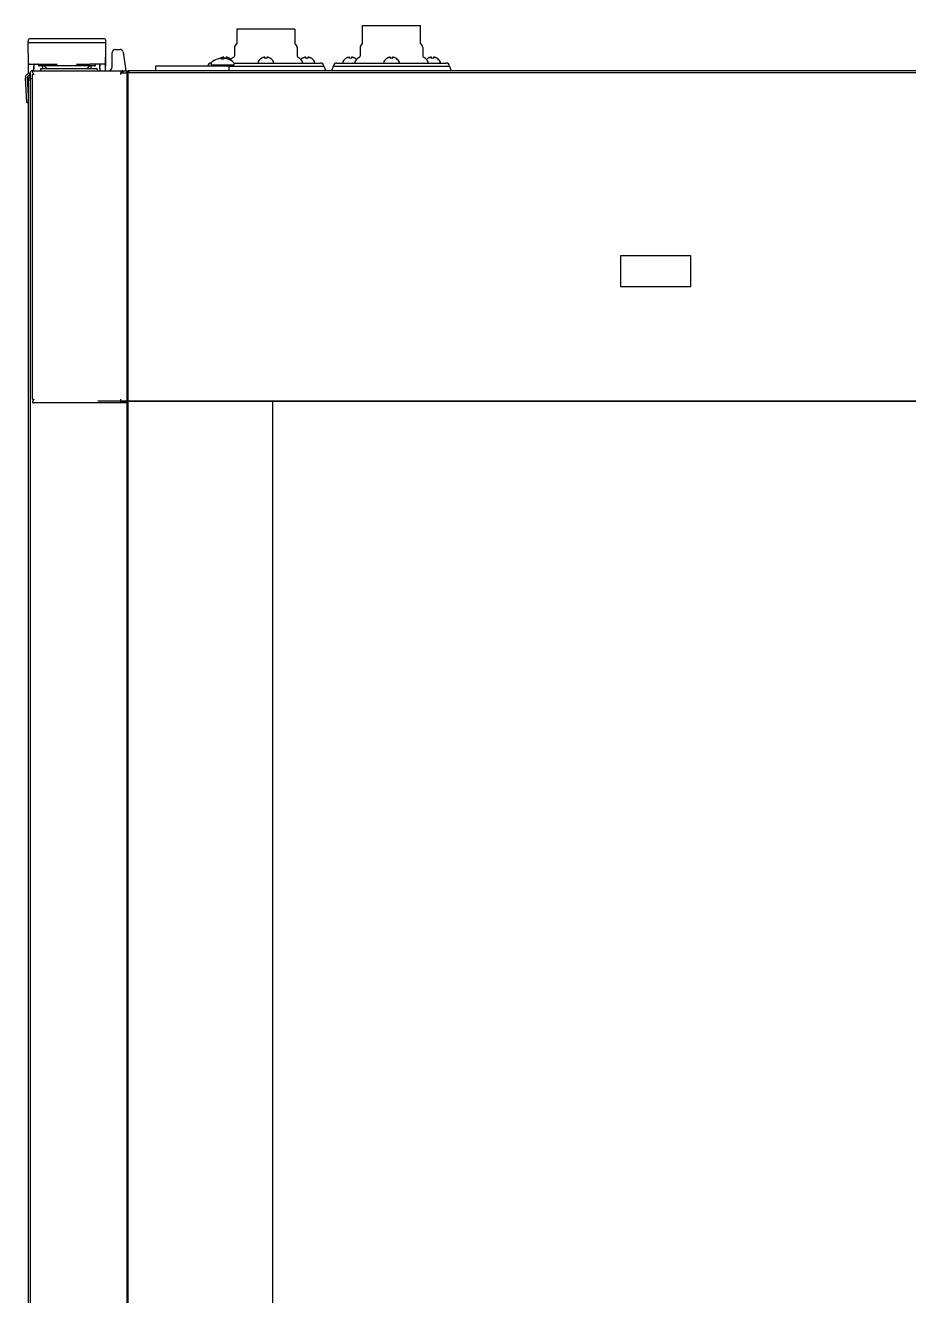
# Model space of a CAD drawing. Header units: millimetres. Extents: x 2355 to 9028, y 2010 to 7655.
# Drawn here: x 5883 to 6340, y 5058 to 5716 of the extents above; entities that cross this region are included whole.
import ezdxf

# ---------------------------------------------------------------- set-up
doc = ezdxf.new("R2010")
doc.units = ezdxf.units.MM
doc.header["$LTSCALE"] = 739.2
doc.layers.get('0').update_dxf_attribs({"linetype": 'CONTINUOUS'})
for name, color, linetype in [('02___PRT_ALL_AXES', 7, 'CONTINUOUS'), ('ASSI', 7, 'CONTINUOUS'), ('GEOM', 7, 'CONTINUOUS')]:
    doc.layers.add(name, color=color, linetype=linetype)

msp = doc.modelspace()

# ---------------------------------------------------------------- linework, layer by layer
at = {"color": 7, "linetype": 'Continuous'}
for p, q in [((6057.22, 5705.99), (6057.22, 5715.62)), ((6057.22, 5715.62), (6087.22, 5715.62)), ((6087.22, 5705.99), (6087.22, 5715.62)), ((5884.31, 5696.11), (5884.22, 5706.62)), ((5924.22, 5706.62), (5924.13, 5696.11)), ((5929.2, 5703.12), (5931.81, 5703.12)), ((5933.29, 5701.83), (5934.66, 5692.14)), ((5884.81, 5695.62), (5892.22, 5695.62)), ((5887.19, 5694.42), (5887.26, 5695.16)), ((5923.63, 5695.62), (5916.22, 5695.62)), ((5921.18, 5695.16), (5921.25, 5694.42)), ((5924.12, 5695.49), (5924.12, 5695.12)), ((5924.13, 5695.88), (5924.13, 5695.77)), ((5927.56, 5694.08), (5927.7, 5701.64)), ((5978.82, 5695.62), (5978.82, 5695.91)), ((5982.07, 5698.14), (5982.07, 5698.16)), ((5983.7, 5698.56), (5983.7, 5698.6)), ((5984.32, 5698.14), (5984.32, 5698.46)), ((5985.32, 5698.46), (5985.32, 5698.14)), ((5985.43, 5699.12), (5985.41, 5699.12)), ((5985.5, 5698.56), (5985.5, 5699.11)), ((5986.57, 5699.12), (5986.5, 5699.11)), ((5986.5, 5699.11), (5986.5, 5698.56)), ((5987.57, 5698.16), (5987.57, 5698.14)), ((5988.3, 5698.6), (5988.3, 5698.56)), ((5990.82, 5695.62), (5990.82, 5695.91)), ((6004.92, 5698.56), (6004.92, 5698.6)), ((6006.65, 5699.12), (6006.63, 5699.12)), ((6006.72, 5698.56), (6006.72, 5699.11)), ((6007.79, 5699.12), (6007.72, 5699.11)), ((6007.72, 5699.11), (6007.72, 5698.56)), ((6009.52, 5698.6), (6009.52, 5698.56)), ((6026.14, 5698.56), (6026.14, 5698.6)), ((6027.87, 5699.12), (6027.85, 5699.12)), ((6027.94, 5698.56), (6027.94, 5699.11)), ((6029.01, 5699.12), (6028.94, 5699.11)), ((6028.94, 5699.11), (6028.94, 5698.56)), ((6030.74, 5698.6), (6030.74, 5698.56)), ((6048.7, 5698.56), (6048.7, 5698.6)), ((6050.43, 5699.12), (6050.41, 5699.12)), ((6050.5, 5698.56), (6050.5, 5699.11)), ((6051.57, 5699.12), (6051.5, 5699.11)), ((6051.5, 5699.11), (6051.5, 5698.56)), ((6053.3, 5698.6), (6053.3, 5698.56)), ((6069.92, 5698.56), (6069.92, 5698.6)), ((6071.65, 5699.12), (6071.63, 5699.12)), ((6071.72, 5698.56), (6071.72, 5699.11)), ((6072.79, 5699.12), (6072.72, 5699.11)), ((6072.72, 5699.11), (6072.72, 5698.56)), ((6074.52, 5698.6), (6074.52, 5698.56)), ((6091.14, 5698.56), (6091.14, 5698.6)), ((6092.87, 5699.12), (6092.85, 5699.12)), ((6092.94, 5698.56), (6092.94, 5699.11)), ((6094.01, 5699.12), (6093.94, 5699.11)), ((6093.94, 5699.11), (6093.94, 5698.56)), ((6095.74, 5698.6), (6095.74, 5698.56)), ((5884.36, 5691.11), (5884.33, 5693.72)), ((5885.27, 5690.62), (5884.86, 5690.62)), ((5886.47, 5692.12), (5886.27, 5692.12)), ((5887.15, 5693.94), (5886.99, 5692.12)), ((5919.47, 5693.12), (5890.97, 5693.12)), ((5891.62, 5694.62), (5891.64, 5694.42)), ((5891.75, 5693.12), (5891.73, 5693.37)), ((5916.8, 5694.42), (5916.82, 5694.62)), ((5921.45, 5692.12), (5921.29, 5693.94)), ((5924.12, 5695), (5924.12, 5694.51)), ((5979.32, 5695.12), (5990.32, 5695.12)), ((5885.22, 5688.12), (5885.22, 4053.12)), ((5885.22, 5688.12), (5886.4, 5688.12)), ((5935.22, 5520.12), (5935.22, 4053.12)), ((6010.72, 5521.12), (6010.72, 4335.12))]:
    msp.add_line(p, q, dxfattribs=at)
at = {"color": 2}
msp.add_line((6705.72, 5521.12), (5920.22, 5521.12), dxfattribs=at)
at = {"color": 7, "linetype": 'Continuous'}
msp.add_lwpolyline([(5933.29, 5701.83), (5933.27, 5701.97), (5933.26, 5702.02)], dxfattribs=at)
for centre, radius, start, end in [((5929.2, 5701.62), 1.5, 90.00028, 179), ((5931.81, 5701.62), 1.5, 24.1977, 89.99946), ((5884.81, 5696.12), 0.5, 180.5, 270), ((5887.76, 5695.12), 0.5, 124.16928, 154.56001), ((5923.63, 5696.12), 0.5, 270, 359.5), ((5979.32, 5695.91), 0.5, 133.77466, 180), ((5979.32, 5695.62), 0.5, 180, 270), ((5984.82, 5690.17), 8.44, 100.66216, 109.02708), ((5983.79, 5694.29), 4.2, 95.51796, 97.29216), ((5983.79, 5694.31), 4.18, 84.74852, 95.50581), ((5986.19, 5694.51), 4.75, 118.9687, 121.53408), ((5986.19, 5694.51), 4.75, 118.00738, 118.96837), ((5986.19, 5694.52), 4.75, 116.68125, 118.00741), ((5986.19, 5694.52), 4.74, 115.54022, 116.6812), ((5986.18, 5694.52), 4.74, 114.57218, 115.5402), ((5983.79, 5694.29), 4.2, 82.70766, 84.735), ((5986.18, 5694.53), 4.73, 113.31747, 114.5722), ((5986.18, 5694.53), 4.73, 112.54737, 113.31738), ((5984.82, 5690.17), 7.99, 86.41218, 93.58782), ((5986.18, 5694.54), 4.72, 111.00254, 112.54756), ((5986.17, 5694.55), 4.72, 110.5181, 111.00226), ((5986.17, 5694.56), 4.7, 108.46559, 110.51874), ((5986.16, 5694.57), 4.68, 107.37727, 108.46505), ((5986.16, 5694.59), 4.67, 106.39488, 107.37721), ((5986.15, 5694.62), 4.64, 104.31758, 106.39637), ((5985.26, 5697.12), 2.01, 95.14015, 97.27441), ((5985.26, 5697.15), 1.98, 94.28564, 95.13722), ((5985.26, 5697.16), 1.97, 93.02327, 94.28605), ((5985.25, 5697.17), 1.96, 91.9964, 93.02281), ((5985.25, 5697.18), 1.95, 90.92609, 91.9964), ((5985.25, 5697.18), 1.95, 88.84585, 90.92584), ((5985.25, 5697.17), 1.96, 87.62334, 88.84551), ((5985.85, 5694.29), 4.2, 95.26487, 97.29234), ((5985.25, 5697.17), 1.96, 86.78408, 87.62353), ((5985.25, 5697.16), 1.97, 85.39839, 86.78335), ((5985.25, 5697.12), 2.01, 82.72591, 84.7415), ((5985.85, 5694.31), 4.18, 84.49419, 95.25135), ((5986, 5694.81), 3.79, 82.40134, 97.59866), ((5985.85, 5694.29), 4.2, 82.70784, 84.48204), ((5984.82, 5690.17), 8.44, 70.97292, 79.33784), ((5986.76, 5697.14), 1.98, 94.60089, 95.25577), ((5986.76, 5697.16), 1.97, 93.21662, 94.60163), ((5986.75, 5697.17), 1.96, 92.37651, 93.21588), ((5986.75, 5697.17), 1.95, 91.15443, 92.37672), ((5986.75, 5697.18), 1.95, 89.07408, 91.15408), ((5986.75, 5697.18), 1.95, 88.00368, 89.07383), ((5986.75, 5697.17), 1.96, 86.97713, 88.00368), ((5986.75, 5697.16), 1.97, 85.71401, 86.97666), ((5986.75, 5697.15), 1.98, 84.86273, 85.7144), ((5986.75, 5697.12), 2.01, 82.72561, 84.85983), ((5985.86, 5694.62), 4.64, 73.60363, 75.68242), ((5985.85, 5694.59), 4.67, 72.62279, 73.60512), ((5985.84, 5694.57), 4.68, 71.53495, 72.62273), ((5985.84, 5694.56), 4.7, 69.48126, 71.53441), ((5985.83, 5694.55), 4.72, 68.99774, 69.4819), ((5985.83, 5694.54), 4.72, 67.45244, 68.99746), ((5984.82, 5690.17), 8.45, 46.22534, 71.00754), ((5985.83, 5694.53), 4.73, 66.68262, 67.45263), ((5985.83, 5694.53), 4.73, 65.4278, 66.68253), ((5985.82, 5694.52), 4.74, 64.45979, 65.42782), ((5985.82, 5694.52), 4.74, 63.3188, 64.45978), ((5985.82, 5694.52), 4.75, 61.99259, 63.31875), ((5985.82, 5694.51), 4.75, 61.03163, 61.99262), ((5985.82, 5694.51), 4.75, 58.46592, 61.0313), ((5990.32, 5695.62), 0.5, 270, 360), ((5990.32, 5695.91), 0.5, 0, 46.22534), ((6007.41, 5694.51), 4.75, 118.9687, 121.53408), ((6007.41, 5694.51), 4.75, 118.00738, 118.96837), ((6007.41, 5694.52), 4.75, 116.68125, 118.00741), ((6007.4, 5694.52), 4.74, 115.54022, 116.6812), ((6007.4, 5694.52), 4.74, 114.57218, 115.5402), ((6007.4, 5694.53), 4.73, 113.31747, 114.5722), ((6007.4, 5694.53), 4.73, 112.54737, 113.31738), ((6007.39, 5694.54), 4.72, 111.00254, 112.54756), ((6007.39, 5694.55), 4.72, 110.5181, 111.00226), ((6007.39, 5694.56), 4.7, 108.46559, 110.51874), ((6007.38, 5694.57), 4.68, 107.37727, 108.46505), ((6007.38, 5694.59), 4.67, 106.39488, 107.37721), ((6007.37, 5694.62), 4.64, 104.31758, 106.39637), ((6006.48, 5697.12), 2.01, 95.14015, 97.27441), ((6006.47, 5697.15), 1.98, 94.28564, 95.13722), ((6006.47, 5697.16), 1.97, 93.02327, 94.28605), ((6006.47, 5697.17), 1.96, 91.9964, 93.02281), ((6006.47, 5697.18), 1.95, 90.92609, 91.9964), ((6006.47, 5697.18), 1.95, 88.84585, 90.92584), ((6006.47, 5697.17), 1.96, 87.62334, 88.84551), ((6006.47, 5697.17), 1.96, 86.78408, 87.62353), ((6006.47, 5697.16), 1.97, 85.39839, 86.78335), ((6006.47, 5697.12), 2.01, 82.72591, 84.7415), ((6007.22, 5694.81), 3.79, 82.40134, 97.59866), ((6007.97, 5697.14), 1.98, 94.60089, 95.25577), ((6007.97, 5697.16), 1.97, 93.21662, 94.60163), ((6007.97, 5697.17), 1.96, 92.37651, 93.21588), ((6007.97, 5697.17), 1.95, 91.15443, 92.37672), ((6007.97, 5697.18), 1.95, 89.07408, 91.15408), ((6007.97, 5697.18), 1.95, 88.00368, 89.07383), ((6007.97, 5697.17), 1.96, 86.97713, 88.00368), ((6007.97, 5697.16), 1.97, 85.71401, 86.97666), ((6007.97, 5697.15), 1.98, 84.86273, 85.7144), ((6007.97, 5697.12), 2.01, 82.72561, 84.85983), ((6007.08, 5694.62), 4.64, 73.60363, 75.68242), ((6007.07, 5694.59), 4.67, 72.62279, 73.60512), ((6007.06, 5694.57), 4.68, 71.53495, 72.62273), ((6007.06, 5694.56), 4.7, 69.48126, 71.53441), ((6007.05, 5694.55), 4.72, 68.99774, 69.4819), ((6007.05, 5694.54), 4.72, 67.45244, 68.99746), ((6007.05, 5694.53), 4.73, 66.68262, 67.45263), ((6007.04, 5694.53), 4.73, 65.4278, 66.68253), ((6007.04, 5694.52), 4.74, 64.45979, 65.42782), ((6007.04, 5694.52), 4.74, 63.3188, 64.45978), ((6007.04, 5694.52), 4.75, 61.99259, 63.31875), ((6007.04, 5694.51), 4.75, 61.03163, 61.99262), ((6007.04, 5694.51), 4.75, 58.46592, 61.0313), ((6028.63, 5694.51), 4.75, 118.9687, 121.53408), ((6028.62, 5694.51), 4.75, 118.00738, 118.96837), ((6028.62, 5694.52), 4.75, 116.68125, 118.00741), ((6028.62, 5694.52), 4.74, 115.54022, 116.6812), ((6028.62, 5694.52), 4.74, 114.57218, 115.5402), ((6028.62, 5694.53), 4.73, 113.31747, 114.5722), ((6028.62, 5694.53), 4.73, 112.54737, 113.31738), ((6028.61, 5694.54), 4.72, 111.00254, 112.54756), ((6028.61, 5694.55), 4.72, 110.5181, 111.00226), ((6028.61, 5694.56), 4.7, 108.46559, 110.51874), ((6028.6, 5694.57), 4.68, 107.37727, 108.46505), ((6028.6, 5694.59), 4.67, 106.39488, 107.37721), ((6028.59, 5694.62), 4.64, 104.31758, 106.39637), ((6027.69, 5697.12), 2.01, 95.14015, 97.27441), ((6027.69, 5697.15), 1.98, 94.28564, 95.13722), ((6027.69, 5697.16), 1.97, 93.02327, 94.28605), ((6027.69, 5697.17), 1.96, 91.9964, 93.02281), ((6027.69, 5697.18), 1.95, 90.92609, 91.9964), ((6027.69, 5697.18), 1.95, 88.84585, 90.92584), ((6027.69, 5697.17), 1.96, 87.62334, 88.84551), ((6027.69, 5697.17), 1.96, 86.78408, 87.62353), ((6027.69, 5697.16), 1.97, 85.39839, 86.78335), ((6027.69, 5697.12), 2.01, 82.72591, 84.7415), ((6028.44, 5694.81), 3.79, 82.40134, 97.59866), ((6029.19, 5697.14), 1.98, 94.60089, 95.25577), ((6029.19, 5697.16), 1.97, 93.21662, 94.60163), ((6029.19, 5697.17), 1.96, 92.37651, 93.21588), ((6029.19, 5697.17), 1.95, 91.15443, 92.37672), ((6029.19, 5697.18), 1.95, 89.07408, 91.15408), ((6029.19, 5697.18), 1.95, 88.00368, 89.07383), ((6029.19, 5697.17), 1.96, 86.97713, 88.00368), ((6029.19, 5697.16), 1.97, 85.71401, 86.97666), ((6029.19, 5697.15), 1.98, 84.86273, 85.7144), ((6029.19, 5697.12), 2.01, 82.72561, 84.85983), ((6028.29, 5694.62), 4.64, 73.60363, 75.68242), ((6028.28, 5694.59), 4.67, 72.62279, 73.60512), ((6028.28, 5694.57), 4.68, 71.53495, 72.62273), ((6028.27, 5694.56), 4.7, 69.48126, 71.53441), ((6028.27, 5694.55), 4.72, 68.99774, 69.4819), ((6028.27, 5694.54), 4.72, 67.45244, 68.99746), ((6028.26, 5694.53), 4.73, 66.68262, 67.45263), ((6028.26, 5694.53), 4.73, 65.4278, 66.68253), ((6028.26, 5694.52), 4.74, 64.45979, 65.42782), ((6028.26, 5694.52), 4.74, 63.3188, 64.45978), ((6028.26, 5694.52), 4.75, 61.99259, 63.31875), ((6028.26, 5694.51), 4.75, 61.03163, 61.99262), ((6028.25, 5694.51), 4.75, 58.46592, 61.0313), ((6051.19, 5694.51), 4.75, 118.9687, 121.53408), ((6051.19, 5694.51), 4.75, 118.00738, 118.96837), ((6051.19, 5694.52), 4.75, 116.68125, 118.00741), ((6051.19, 5694.52), 4.74, 115.54022, 116.6812), ((6051.18, 5694.52), 4.74, 114.57218, 115.5402), ((6051.18, 5694.53), 4.73, 113.31747, 114.5722), ((6051.18, 5694.53), 4.73, 112.54737, 113.31738), ((6051.18, 5694.54), 4.72, 111.00254, 112.54756), ((6051.17, 5694.55), 4.72, 110.5181, 111.00226), ((6051.17, 5694.56), 4.7, 108.46559, 110.51874), ((6051.16, 5694.57), 4.68, 107.37727, 108.46505), ((6051.16, 5694.59), 4.67, 106.39488, 107.37721), ((6051.15, 5694.62), 4.64, 104.31758, 106.39637), ((6050.26, 5697.12), 2.01, 95.14015, 97.27441), ((6050.26, 5697.15), 1.98, 94.28564, 95.13722), ((6050.26, 5697.16), 1.97, 93.02327, 94.28605), ((6050.25, 5697.17), 1.96, 91.9964, 93.02281), ((6050.25, 5697.18), 1.95, 90.92609, 91.9964), ((6050.25, 5697.18), 1.95, 88.84585, 90.92584), ((6050.25, 5697.17), 1.96, 87.62334, 88.84551), ((6050.25, 5697.17), 1.96, 86.78408, 87.62353), ((6050.25, 5697.16), 1.97, 85.39839, 86.78335), ((6050.25, 5697.12), 2.01, 82.72591, 84.7415), ((6051, 5694.81), 3.79, 82.40134, 97.59866), ((6051.76, 5697.14), 1.98, 94.60089, 95.25577), ((6051.76, 5697.16), 1.97, 93.21662, 94.60163), ((6051.75, 5697.17), 1.96, 92.37651, 93.21588), ((6051.75, 5697.17), 1.95, 91.15443, 92.37672), ((6051.75, 5697.18), 1.95, 89.07408, 91.15408), ((6051.75, 5697.18), 1.95, 88.00368, 89.07383), ((6051.75, 5697.17), 1.96, 86.97713, 88.00368), ((6051.75, 5697.16), 1.97, 85.71401, 86.97666), ((6051.75, 5697.15), 1.98, 84.86273, 85.7144), ((6051.75, 5697.12), 2.01, 82.72561, 84.85983), ((6050.86, 5694.62), 4.64, 73.60363, 75.68242), ((6050.85, 5694.59), 4.67, 72.62279, 73.60512), ((6050.84, 5694.57), 4.68, 71.53495, 72.62273), ((6050.84, 5694.56), 4.7, 69.48126, 71.53441), ((6050.83, 5694.55), 4.72, 68.99774, 69.4819), ((6050.83, 5694.54), 4.72, 67.45244, 68.99746), ((6050.83, 5694.53), 4.73, 66.68262, 67.45263), ((6050.83, 5694.53), 4.73, 65.4278, 66.68253), ((6050.82, 5694.52), 4.74, 64.45979, 65.42782), ((6050.82, 5694.52), 4.74, 63.3188, 64.45978), ((6050.82, 5694.52), 4.75, 61.99259, 63.31875), ((6050.82, 5694.51), 4.75, 61.03163, 61.99262), ((6050.82, 5694.51), 4.75, 58.46592, 61.0313), ((6072.41, 5694.51), 4.75, 118.9687, 121.53408), ((6072.41, 5694.51), 4.75, 118.00738, 118.96837), ((6072.41, 5694.52), 4.75, 116.68125, 118.00741), ((6072.4, 5694.52), 4.74, 115.54022, 116.6812), ((6072.4, 5694.52), 4.74, 114.57218, 115.5402), ((6072.4, 5694.53), 4.73, 113.31747, 114.5722), ((6072.4, 5694.53), 4.73, 112.54737, 113.31738), ((6072.39, 5694.54), 4.72, 111.00254, 112.54756), ((6072.39, 5694.55), 4.72, 110.5181, 111.00226), ((6072.39, 5694.56), 4.7, 108.46559, 110.51874), ((6072.38, 5694.57), 4.68, 107.37727, 108.46505), ((6072.38, 5694.59), 4.67, 106.39488, 107.37721), ((6072.37, 5694.62), 4.64, 104.31758, 106.39637), ((6071.48, 5697.12), 2.01, 95.14015, 97.27441), ((6071.47, 5697.15), 1.98, 94.28564, 95.13722), ((6071.47, 5697.16), 1.97, 93.02327, 94.28605), ((6071.47, 5697.17), 1.96, 91.9964, 93.02281), ((6071.47, 5697.18), 1.95, 90.92609, 91.9964), ((6071.47, 5697.18), 1.95, 88.84585, 90.92584), ((6071.47, 5697.17), 1.96, 87.62334, 88.84551), ((6071.47, 5697.17), 1.96, 86.78408, 87.62353), ((6071.47, 5697.16), 1.97, 85.39839, 86.78335), ((6071.47, 5697.12), 2.01, 82.72591, 84.7415), ((6072.22, 5694.81), 3.79, 90.00886, 97.59866), ((6072.22, 5694.81), 3.79, 82.40134, 89.99114), ((6072.97, 5697.14), 1.98, 94.60089, 95.25577), ((6072.97, 5697.16), 1.97, 93.21662, 94.60163), ((6072.97, 5697.17), 1.96, 92.37651, 93.21588), ((6072.97, 5697.17), 1.95, 91.15443, 92.37672), ((6072.97, 5697.18), 1.95, 89.07408, 91.15408), ((6072.97, 5697.18), 1.95, 88.00368, 89.07383), ((6072.97, 5697.17), 1.96, 86.97713, 88.00368), ((6072.97, 5697.16), 1.97, 85.71401, 86.97666), ((6072.97, 5697.15), 1.98, 84.86273, 85.7144), ((6072.97, 5697.12), 2.01, 82.72561, 84.85983), ((6072.08, 5694.62), 4.64, 73.60363, 75.68242), ((6072.07, 5694.59), 4.67, 72.62279, 73.60512), ((6072.06, 5694.57), 4.68, 71.53495, 72.62273), ((6072.06, 5694.56), 4.7, 69.48126, 71.53441), ((6072.05, 5694.55), 4.72, 68.99774, 69.4819), ((6072.05, 5694.54), 4.72, 67.45244, 68.99746), ((6072.05, 5694.53), 4.73, 66.68262, 67.45263), ((6072.04, 5694.53), 4.73, 65.4278, 66.68253), ((6072.04, 5694.52), 4.74, 64.45979, 65.42782), ((6072.04, 5694.52), 4.74, 63.3188, 64.45978), ((6072.04, 5694.52), 4.75, 61.99259, 63.31875), ((6072.04, 5694.51), 4.75, 61.03163, 61.99262), ((6072.04, 5694.51), 4.75, 58.46592, 61.0313), ((6093.63, 5694.51), 4.75, 118.9687, 121.53408), ((6093.62, 5694.51), 4.75, 118.00738, 118.96837), ((6093.62, 5694.52), 4.75, 116.68125, 118.00741), ((6093.62, 5694.52), 4.74, 115.54022, 116.6812), ((6093.62, 5694.52), 4.74, 114.57218, 115.5402), ((6093.62, 5694.53), 4.73, 113.31747, 114.5722), ((6093.62, 5694.53), 4.73, 112.54737, 113.31738), ((6093.61, 5694.54), 4.72, 111.00254, 112.54756), ((6093.61, 5694.55), 4.72, 110.5181, 111.00226), ((6093.61, 5694.56), 4.7, 108.46559, 110.51874), ((6093.6, 5694.57), 4.68, 107.37727, 108.46505), ((6093.6, 5694.59), 4.67, 106.39488, 107.37721), ((6093.59, 5694.62), 4.64, 104.31758, 106.39637), ((6092.69, 5697.12), 2.01, 95.14015, 97.27441), ((6092.69, 5697.15), 1.98, 94.28564, 95.13722), ((6092.69, 5697.16), 1.97, 93.02327, 94.28605), ((6092.69, 5697.17), 1.96, 91.9964, 93.02281), ((6092.69, 5697.18), 1.95, 90.92609, 91.9964), ((6092.69, 5697.18), 1.95, 88.84585, 90.92584), ((6092.69, 5697.17), 1.96, 87.62334, 88.84551), ((6092.69, 5697.17), 1.96, 86.78408, 87.62353), ((6092.69, 5697.16), 1.97, 85.39839, 86.78335), ((6092.69, 5697.12), 2.01, 82.72591, 84.7415), ((6093.44, 5694.81), 3.79, 82.40134, 97.59866), ((6094.19, 5697.14), 1.98, 94.60089, 95.25577), ((6094.19, 5697.16), 1.97, 93.21662, 94.60163), ((6094.19, 5697.17), 1.96, 92.37651, 93.21588), ((6094.19, 5697.17), 1.95, 91.15443, 92.37672), ((6094.19, 5697.18), 1.95, 89.07408, 91.15408), ((6094.19, 5697.18), 1.95, 88.00368, 89.07383), ((6094.19, 5697.17), 1.96, 86.97713, 88.00368), ((6094.19, 5697.16), 1.97, 85.71401, 86.97666), ((6094.19, 5697.15), 1.98, 84.86273, 85.7144), ((6094.19, 5697.12), 2.01, 82.72561, 84.85983), ((6093.29, 5694.62), 4.64, 73.60363, 75.68242), ((6093.28, 5694.59), 4.67, 72.62279, 73.60512), ((6093.28, 5694.57), 4.68, 71.53495, 72.62273), ((6093.27, 5694.56), 4.7, 69.48126, 71.53441), ((6093.27, 5694.55), 4.72, 68.99774, 69.4819), ((6093.27, 5694.54), 4.72, 67.45244, 68.99746), ((6093.26, 5694.53), 4.73, 66.68262, 67.45263), ((6093.26, 5694.53), 4.73, 65.4278, 66.68253), ((6093.26, 5694.52), 4.74, 64.45979, 65.42782), ((6093.26, 5694.52), 4.74, 63.3188, 64.45978), ((6093.26, 5694.52), 4.75, 61.99259, 63.31875), ((6093.26, 5694.51), 4.75, 61.03163, 61.99262), ((6093.25, 5694.51), 4.75, 58.46592, 61.0313), ((5884.86, 5691.12), 0.5, 180.5, 270), ((5886.27, 5691.12), 1, 90.00276, 179.00005), ((5890.97, 5692.62), 0.5, 89.99945, 180), ((5890.97, 5692.32), 0.5, 180, 202.49993), ((5891.8, 5692.62), 2, 14.57995, 90), ((5916.64, 5692.62), 2, 90, 165.42005), ((5919.47, 5692.62), 0.5, 0, 90.00055), ((5919.47, 5692.32), 0.5, 337.50007, 360), ((5925.56, 5694.12), 2, 269.99974, 359)]:
    msp.add_arc(centre, radius, start, end, dxfattribs=at)
at = {"layer": '02___PRT_ALL_AXES', "color": 7, "linetype": 'Continuous'}
for p, q in [((5890.47, 5692.62), (5890.47, 5692.32)), ((5919.97, 5692.62), (5919.97, 5692.32))]:
    msp.add_line(p, q, dxfattribs=at)
at = {"layer": 'ASSI', "color": 7, "linetype": 'Continuous'}
for p, q in [((5978.82, 5695.91), (5978.82, 5695.62)), ((5990.82, 5695.91), (5990.82, 5695.62)), ((6003.22, 5696.72), (6003.22, 5696.52)), ((6011.22, 5696.72), (6011.22, 5696.52)), ((6032.44, 5696.72), (6032.44, 5696.52)), ((6047, 5696.72), (6047, 5696.52)), ((6068.22, 5696.72), (6068.22, 5696.52)), ((6076.22, 5696.72), (6076.22, 5696.52)), ((6097.44, 5696.72), (6097.44, 5696.52)), ((5981.82, 5695.12), (5981.82, 5694.62)), ((5987.82, 5695.12), (5987.82, 5694.62))]:
    msp.add_line(p, q, dxfattribs=at)
at = {"layer": 'ASSI', "linetype": 'Continuous'}
for p, q in [((5990.77, 5696.12), (6035.52, 5696.12)), ((6043.92, 5696.12), (6100.52, 5696.12)), ((5988.22, 5694.54), (6037.31, 5694.54)), ((6037.31, 5694.54), (6038.23, 5692.12)), ((6042.14, 5694.54), (6041.21, 5692.12)), ((6042.14, 5694.54), (6102.31, 5694.54)), ((6102.31, 5694.54), (6103.23, 5692.12))]:
    msp.add_line(p, q, dxfattribs=at)
at = {"layer": 'ASSI', "color": 7, "linetype": 'Continuous'}
for centre, radius, start, end in [((5993.02, 5704.12), 2.05, 113.17383, 180), ((6021.42, 5704.12), 2.05, 0, 66.82617), ((6058.02, 5704.12), 2.05, 113.17383, 180), ((6086.42, 5704.12), 2.05, 0, 66.82617), ((5984.82, 5690.17), 8.45, 108.99246, 133.77466), ((5986.2, 5694.5), 4.8, 121.45793, 123.75868), ((5984.82, 5690.17), 8.45, 46.22534, 71.00754), ((5985.81, 5694.5), 4.8, 46.60031, 58.54207), ((5992.22, 5695.12), 4.25, 113.95008, 143.88816), ((6003.62, 5696.72), 0.4, 149.69882, 180), ((6003.62, 5696.52), 0.4, 180, 270), ((6007.42, 5694.5), 4.8, 121.45793, 149.69882), ((6007.02, 5694.5), 4.8, 30.30118, 58.54207), ((6010.82, 5696.52), 0.4, 270, 360), ((6010.82, 5696.72), 0.4, 0, 30.30118), ((6022.22, 5695.12), 4.25, 13.6627, 66.04992), ((6028.64, 5694.5), 4.8, 121.45793, 133.36604), ((6028.24, 5694.5), 4.8, 30.30118, 58.54207), ((6032.04, 5696.52), 0.4, 270, 360), ((6032.04, 5696.72), 0.4, 0, 30.30118), ((6047.4, 5696.72), 0.4, 149.69882, 180), ((6047.4, 5696.52), 0.4, 180, 270), ((6051.2, 5694.5), 4.8, 121.45793, 149.69882), ((6057.22, 5695.12), 4.25, 113.95008, 166.3373), ((6050.81, 5694.5), 4.8, 46.60031, 58.54207), ((6068.62, 5696.72), 0.4, 149.69882, 180), ((6068.62, 5696.52), 0.4, 180, 270), ((6072.42, 5694.5), 4.8, 121.45793, 149.69882), ((6072.02, 5694.5), 4.8, 30.30118, 58.54207), ((6075.82, 5696.52), 0.4, 270, 360), ((6075.82, 5696.72), 0.4, 0, 30.30118), ((6087.22, 5695.12), 4.25, 13.6627, 66.04992), ((6093.64, 5694.5), 4.8, 121.45793, 133.36604), ((6093.24, 5694.5), 4.8, 30.30118, 58.54207), ((6097.04, 5696.52), 0.4, 270, 360), ((6097.04, 5696.72), 0.4, 0, 30.30118)]:
    msp.add_arc(centre, radius, start, end, dxfattribs=at)
at = {"layer": 'ASSI', "linetype": 'Continuous'}
for centre, start, end in [((5978.92, 5694.32), 91.69651, 170.32954), ((6035.52, 5694.32), 6.99433, 90), ((6043.92, 5694.32), 90, 173.00567), ((6100.52, 5694.32), 6.99433, 90)]:
    msp.add_arc(centre, 1.8, start, end, dxfattribs=at)
at = {"layer": 'GEOM', "color": 7, "linetype": 'Continuous'}
for p, q in [((5923.64, 5708.62), (5884.8, 5708.62)), ((5992.22, 5713.62), (5992.22, 5705.99)), ((6022.22, 5713.62), (5992.22, 5713.62)), ((6022.22, 5713.62), (6022.22, 5705.99)), ((5884.22, 5706.62), (5884.3, 5708.14)), ((5924.22, 5706.62), (5884.22, 5706.62)), ((5924.22, 5706.62), (5924.1, 5692.12)), ((5924.14, 5708.14), (5924.22, 5706.62)), ((5990.97, 5704.12), (5990.97, 5699.73)), ((6023.47, 5704.12), (6023.47, 5699.73)), ((6055.97, 5704.12), (6055.97, 5699.73)), ((6088.47, 5704.12), (6088.47, 5699.73)), ((5884.36, 5691.11), (5884.31, 5696.11)), ((5886.99, 5692.12), (5887.26, 5695.16)), ((5892.22, 5695.62), (5899.23, 5695.62)), ((5909.22, 5695.62), (5916.22, 5695.62)), ((5921.45, 5692.12), (5921.18, 5695.16)), ((5885.25, 5689.62), (5884.72, 5689.62)), ((5885.27, 5691.13), (5885.23, 5688.32)), ((5918.47, 5694.62), (5889.97, 5694.62)), ((5891.75, 5693.12), (5891.62, 5694.62)), ((5916.69, 5693.12), (5916.82, 5694.62)), ((5933.22, 5692.12), (5933.22, 5691.12)), ((5935.2, 5692.12), (5935.2, 5691.12)), ((5935.72, 5692.12), (5935.72, 4226.12)), ((6692.72, 5692.12), (5935.72, 5692.12)), ((5935.72, 5692.12), (5936.57, 5691.27)), ((6692.72, 5691.12), (5935.72, 5691.12)), ((5936.57, 5691.27), (5936.67, 5691.17)), ((5883.72, 5688.56), (5884.22, 5679.05)), ((5883.4, 5675.62), (5884.22, 5675.66)), ((5935.22, 5605.12), (5935.72, 5605.12)), ((6190.76, 5596.29), (6190.76, 5580.39)), ((6227.26, 5596.29), (6190.76, 5596.29)), ((6227.26, 5580.39), (6227.26, 5596.29)), ((5935.22, 5585.12), (5935.72, 5585.12)), ((6190.76, 5580.39), (6227.26, 5580.39)), ((5933.22, 5520.12), (5933.22, 5521.12)), ((5935.2, 5520.12), (5935.2, 5521.12)), ((5935.72, 5521.12), (6692.72, 5521.12))]:
    msp.add_line(p, q, dxfattribs=at)
at = {"layer": 'GEOM', "linetype": 'Continuous'}
for p, q in [((5884.86, 5690.62), (5884.72, 5690.62)), ((5886.4, 5522.12), (5886.4, 5690.12)), ((5887.15, 5690.12), (5886.4, 5690.12)), ((5886.78, 5692.12), (5935.2, 5692.12)), ((5931.97, 5691.12), (5931.97, 5690.12)), ((5931.97, 5691.12), (5935.72, 5691.12)), ((5935.22, 5691.12), (5935.22, 5521.12)), ((5950.22, 5692.12), (5950.22, 5694.62)), ((5950.22, 5694.62), (5988.22, 5694.62)), ((5988.22, 5692.12), (5988.22, 5694.62)), ((6037.31, 5694.54), (6038.23, 5692.12)), ((6042.14, 5694.54), (6041.21, 5692.12)), ((6102.31, 5694.54), (6103.23, 5692.12)), ((5883.4, 5675.62), (5882.72, 5688.51)), ((5884.22, 5687.52), (5884.22, 4025.22)), ((5884.22, 5687.52), (5885.22, 5687.52)), ((5886.4, 5522.12), (5887.15, 5522.12)), ((5935.2, 5520.12), (5886.78, 5520.12)), ((5931.97, 5522.12), (5931.97, 5521.12)), ((5931.97, 5521.12), (5935.37, 5521.12))]:
    msp.add_line(p, q, dxfattribs=at)
at = {"layer": 'GEOM', "color": 7, "linetype": 'Continuous'}
for centre, radius, start, end in [((5884.8, 5708.12), 0.5, 90, 177), ((5923.64, 5708.12), 0.5, 3, 90), ((5887.76, 5695.12), 0.5, 90, 175.01983), ((5888.97, 5695.12), 0.5, 0, 90), ((5919.47, 5695.12), 0.5, 90, 180), ((5920.69, 5695.12), 0.5, 4.99977, 90), ((5992.22, 5695.12), 4.25, 113.95008, 143.90369), ((5990.17, 5699.73), 0.8, 293.95008, 360), ((6024.27, 5699.73), 0.8, 180, 246.04992), ((6057.22, 5695.12), 4.25, 113.95008, 166.35088), ((6055.17, 5699.73), 0.8, 293.95008, 360), ((6089.27, 5699.73), 0.8, 180, 246.04992), ((5884.72, 5688.62), 1, 90, 183), ((5889.97, 5695.12), 0.5, 180, 270.00005), ((5918.47, 5695.12), 0.5, 269.99995, 360), ((5885.43, 5688.32), 0.2, 179.00034, 269.98058)]:
    msp.add_arc(centre, radius, start, end, dxfattribs=at)
at = {"layer": 'GEOM', "linetype": 'Continuous'}
for centre, radius, start, end in [((5884.72, 5688.62), 2, 90, 183), ((5886.22, 5687.52), 2, 119.37093, 180), ((5893.63, 5694.8), 8, 204.86605, 208.02045), ((5893.14, 5694.54), 7.45, 208.06108, 208.3798), ((5892.76, 5694.34), 7.02, 208.3473, 212.23057), ((5892.46, 5694.15), 6.67, 212.26424, 213.51695), ((5892.34, 5694.07), 6.53, 213.50292, 217.28689), ((5893.63, 5517.44), 8, 151.97955, 155.13395), ((5893.14, 5517.69), 7.45, 151.6202, 151.93892), ((5892.76, 5517.9), 7.02, 147.76943, 151.6527), ((5892.46, 5518.08), 6.67, 146.48305, 147.73576), ((5892.34, 5518.16), 6.53, 142.71311, 146.49708)]:
    msp.add_arc(centre, radius, start, end, dxfattribs=at)
for points, knots in [([(5886.78, 5692.12), (5886.63, 5692.12), (5886.29, 5691.96), (5886.3, 5691.58), (5886.36, 5691.43)], [0, 0, 0, 0, 0.483934, 1, 1, 1, 1]), ([(5933.22, 5692.12), (5932.96, 5692.12), (5932.6, 5691.91), (5932.39, 5691.62), (5932.34, 5691.53)], [0, 0, 0, 0, 0.712046, 1, 1, 1, 1]), ([(5886.36, 5520.8), (5886.3, 5520.66), (5886.29, 5520.27), (5886.63, 5520.12), (5886.78, 5520.12)], [0, 0, 0, 0, 0.516066, 1, 1, 1, 1]), ([(5933.22, 5520.12), (5932.96, 5520.12), (5932.6, 5520.32), (5932.39, 5520.61), (5932.34, 5520.7)], [0, 0, 0, 0, 0.712046, 1, 1, 1, 1])]:
    msp.add_open_spline(points, degree=3, knots=knots, dxfattribs=at)
for points in [[(5932.34, 5691.53), (5932.25, 5691.4), (5932.19, 5691.26), (5932.14, 5691.12)], [(5932.14, 5521.12), (5932.19, 5520.97), (5932.25, 5520.83), (5932.34, 5520.7)]]:
    msp.add_open_spline(points, degree=3, dxfattribs=at)

doc.saveas('drawing.dxf')
